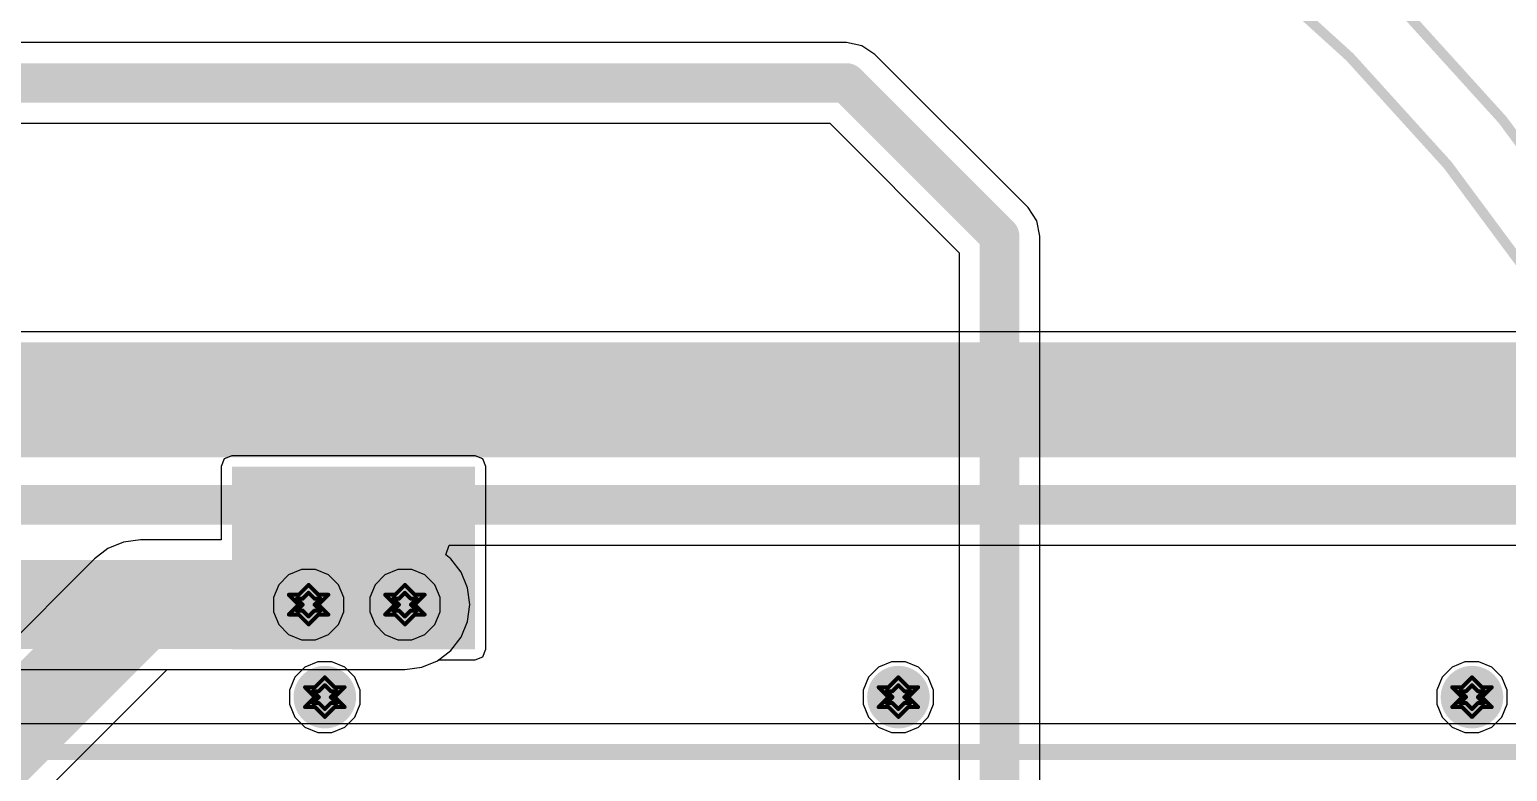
# Model space of a CAD drawing. Header units: inches. Extents: x -2.7 to 10.9, y -2.9 to 7.4.
# Drawn here: x 0.369 to 1.116, y 2.062 to 2.437 of the extents above; entities that cross this region are included whole.
import ezdxf

# ---------------------------------------------------------------- set-up
doc = ezdxf.new("R2010")
doc.units = ezdxf.units.IN
doc.header["$MEASUREMENT"] = 0
for name, color, linetype in [('Board Outline', 216, 'Continuous'), ('Bottom Layer', 5, 'Continuous'), ('Bottom Solder', 6, 'Continuous'), ('Drill Drawing', 1, 'Continuous'), ('Layer 2', 16, 'Continuous'), ('Layer 3', 76, 'Continuous'), ('Top Layer', 1, 'Continuous'), ('Top Overlay', 2, 'Continuous'), ('Top Solder', 216, 'Continuous'), ('Via Holes', 16, 'Continuous')]:
    doc.layers.add(name, color=color, linetype=linetype)

# ---------------------------------------------------------------- blocks, each defined once
blk = doc.blocks.new('EFM_620_31')
at = {"layer": 'Top Overlay'}
for points in [[(0.7874, 0, 0.005, 0.005, 1), (-0.7874, 0, 0.005, 0.005, 1)], [(0.75147, 0, 0.005, 0.005, 1), (-0.75147, 0, 0.005, 0.005, 1)]]:
    blk.add_lwpolyline(points, format="xyseb", close=True, dxfattribs=at)

msp = doc.modelspace()

# ---------------------------------------------------------------- hatches: boundary and pattern name
at = {"layer": 'Bottom Layer'}
msp.add_hatch(color=5, dxfattribs=at).paths.add_polyline_path([(-1.32218, 2.221), (1.599, 2.221), (1.599, 2.27907), (-1.32218, 2.27907)])
h = msp.add_hatch(color=5, dxfattribs=at)
edge = h.paths.add_edge_path()
edge.add_arc((0.5098, 2.1465), 0.01181, 0, 360)
h = msp.add_hatch(color=5, dxfattribs=at)
edge = h.paths.add_edge_path()
edge.add_arc((0.5585, 2.1465), 0.01181, 0, 360)
h = msp.add_hatch(color=5, dxfattribs=at)
edge = h.paths.add_edge_path()
edge.add_arc((0.518, 2.09974), 0.01181, 0, 360)
h = msp.add_hatch(color=5, dxfattribs=at)
edge = h.paths.add_edge_path()
edge.add_arc((0.808, 2.09974), 0.01181, 0, 360)
h = msp.add_hatch(color=5, dxfattribs=at)
edge = h.paths.add_edge_path()
edge.add_arc((1.098, 2.09974), 0.01181, 0, 360)
at = {"layer": 'Bottom Solder'}
h = msp.add_hatch(color=6, dxfattribs=at)
edge = h.paths.add_edge_path()
edge.add_arc((0.5098, 2.1465), 0.01581, 0, 360)
h = msp.add_hatch(color=6, dxfattribs=at)
edge = h.paths.add_edge_path()
edge.add_arc((0.5585, 2.1465), 0.01581, 0, 360)
h = msp.add_hatch(color=6, dxfattribs=at)
edge = h.paths.add_edge_path()
edge.add_arc((0.518, 2.09974), 0.01581, 0, 360)
h = msp.add_hatch(color=6, dxfattribs=at)
edge = h.paths.add_edge_path()
edge.add_arc((0.808, 2.09974), 0.01581, 0, 360)
h = msp.add_hatch(color=6, dxfattribs=at)
edge = h.paths.add_edge_path()
edge.add_arc((1.098, 2.09974), 0.01581, 0, 360)
at = {"layer": 'Layer 2'}
h = msp.add_hatch(color=16, dxfattribs=at)
edge = h.paths.add_edge_path()
edge.add_arc((0.5098, 2.1465), 0.01181, 0, 360)
h = msp.add_hatch(color=16, dxfattribs=at)
edge = h.paths.add_edge_path()
edge.add_arc((0.5585, 2.1465), 0.01181, 0, 360)
h = msp.add_hatch(color=16, dxfattribs=at)
edge = h.paths.add_edge_path()
edge.add_arc((0.518, 2.09974), 0.01181, 0, 360)
h = msp.add_hatch(color=16, dxfattribs=at)
edge = h.paths.add_edge_path()
edge.add_arc((0.808, 2.09974), 0.01181, 0, 360)
h = msp.add_hatch(color=16, dxfattribs=at)
edge = h.paths.add_edge_path()
edge.add_arc((1.098, 2.09974), 0.01181, 0, 360)
at = {"layer": 'Layer 3'}
h = msp.add_hatch(color=76, dxfattribs=at)
edge = h.paths.add_edge_path()
edge.add_arc((0.5098, 2.1465), 0.01181, 0, 360)
h = msp.add_hatch(color=76, dxfattribs=at)
edge = h.paths.add_edge_path()
edge.add_arc((0.5585, 2.1465), 0.01181, 0, 360)
h = msp.add_hatch(color=76, dxfattribs=at)
edge = h.paths.add_edge_path()
edge.add_arc((0.518, 2.09974), 0.01181, 0, 360)
h = msp.add_hatch(color=76, dxfattribs=at)
edge = h.paths.add_edge_path()
edge.add_arc((0.808, 2.09974), 0.01181, 0, 360)
h = msp.add_hatch(color=76, dxfattribs=at)
edge = h.paths.add_edge_path()
edge.add_arc((1.098, 2.09974), 0.01181, 0, 360)
at = {"layer": 'Top Layer'}
msp.add_hatch(color=1, dxfattribs=at).paths.add_polyline_path([(0.471, 2.12396), (0.594, 2.12396), (0.594, 2.21634), (0.471, 2.21634)])
h = msp.add_hatch(color=1, dxfattribs=at)
edge = h.paths.add_edge_path()
edge.add_arc((0.5098, 2.1465), 0.01181, 0, 360)
h = msp.add_hatch(color=1, dxfattribs=at)
edge = h.paths.add_edge_path()
edge.add_arc((0.5585, 2.1465), 0.01181, 0, 360)
h = msp.add_hatch(color=1, dxfattribs=at)
edge = h.paths.add_edge_path()
edge.add_arc((0.518, 2.09974), 0.01181, 0, 360)
h = msp.add_hatch(color=1, dxfattribs=at)
edge = h.paths.add_edge_path()
edge.add_arc((0.808, 2.09974), 0.01181, 0, 360)
h = msp.add_hatch(color=1, dxfattribs=at)
edge = h.paths.add_edge_path()
edge.add_arc((1.098, 2.09974), 0.01181, 0, 360)
at = {"layer": 'Top Solder'}
h = msp.add_hatch(color=216, dxfattribs=at)
edge = h.paths.add_edge_path()
edge.add_arc((0.5098, 2.1465), 0.01581, 0, 360)
h = msp.add_hatch(color=216, dxfattribs=at)
edge = h.paths.add_edge_path()
edge.add_arc((0.5585, 2.1465), 0.01581, 0, 360)
h = msp.add_hatch(color=216, dxfattribs=at)
edge = h.paths.add_edge_path()
edge.add_arc((0.518, 2.09974), 0.01581, 0, 360)
h = msp.add_hatch(color=216, dxfattribs=at)
edge = h.paths.add_edge_path()
edge.add_arc((0.808, 2.09974), 0.01581, 0, 360)
h = msp.add_hatch(color=216, dxfattribs=at)
edge = h.paths.add_edge_path()
edge.add_arc((1.098, 2.09974), 0.01581, 0, 360)
at = {"layer": 'Via Holes'}
h = msp.add_hatch(color=7, dxfattribs=at)
edge = h.paths.add_edge_path()
edge.add_arc((0.5098, 2.1465), 0.00591, 0, 360)
h = msp.add_hatch(color=7, dxfattribs=at)
edge = h.paths.add_edge_path()
edge.add_arc((0.5585, 2.1465), 0.00591, 0, 360)
h = msp.add_hatch(color=7, dxfattribs=at)
edge = h.paths.add_edge_path()
edge.add_arc((0.518, 2.09974), 0.00591, 0, 360)
h = msp.add_hatch(color=7, dxfattribs=at)
edge = h.paths.add_edge_path()
edge.add_arc((0.808, 2.09974), 0.00591, 0, 360)
h = msp.add_hatch(color=7, dxfattribs=at)
edge = h.paths.add_edge_path()
edge.add_arc((1.098, 2.09974), 0.00591, 0, 360)

# ---------------------------------------------------------------- linework, layer by layer
at = {"layer": 'Board Outline'}
msp.add_lwpolyline([(-2.49969, 1.37795, 0.005, 0.005, -0.740599), (2.8433, 0.25075, 0.005, 0.005, 0)], format="xyseb", dxfattribs=at)
at = {"layer": 'Bottom Layer'}
for p, q in [((1.599, 2.28448), (-1.32218, 2.28448)), ((0.57916, 2.17161), (0.58085, 2.17661)), ((0.58085, 2.17661), (1.64612, 2.17661)), ((0.58168, 2.16968), (0.57916, 2.17161)), ((0.58688, 2.16289), (0.58168, 2.16968)), ((0.59016, 2.15498), (0.58688, 2.16289)), ((0.59128, 2.1465), (0.59016, 2.15498)), ((0.59016, 2.13801), (0.59128, 2.1465)), ((0.58688, 2.13011), (0.59016, 2.13801)), ((0.58168, 2.12332), (0.58688, 2.13011)), ((0.57489, 2.11811), (0.58168, 2.12332)), ((0.5585, 2.11372), (0.56698, 2.11483)), ((0.56698, 2.11483), (0.57489, 2.11811)), ((-1.01067, 2.11372), (0.5585, 2.11372)), ((1.451, 2.08627), (-0.96568, 2.08627))]:
    msp.add_line(p, q, dxfattribs=at)
for points in [[(-1.25745, 2.197, 0.02, 0.02, 0), (1.64612, 2.197, 0.02, 0.02, 0)], [(-1.02425, 2.1465, 0.045, 0.045, 0), (0.5098, 2.1465, 0.045, 0.045, 0)], [(0.5098, 2.1465, 0.045, 0.045, 0), (0.5585, 2.1465, 0.045, 0.045, 0)], [(-0.96568, 2.072, 0.008, 0.008, 0), (1.451, 2.072, 0.008, 0.008, 0)]]:
    msp.add_lwpolyline(points, format="xyseb", dxfattribs=at)
for points in [[(0.49856, 2.1465, 0.0225, 0.0225, 1), (0.52106, 2.1465, 0.0225, 0.0225, 1)], [(0.49856, 2.1465, 0.0225, 0.0225, 1), (0.52106, 2.1465, 0.0225, 0.0225, 1)], [(0.54725, 2.1465, 0.0225, 0.0225, 1), (0.56975, 2.1465, 0.0225, 0.0225, 1)]]:
    msp.add_lwpolyline(points, format="xyseb", close=True, dxfattribs=at)
at = {"layer": 'Drill Drawing'}
for points in [[(0.4998, 2.1515, 0.002, 0.002, 0), (0.5048, 2.1465, 0.002, 0.002, 0)], [(0.4998, 2.1515, 0.002, 0.002, 0), (0.5048, 2.1515, 0.002, 0.002, 0)], [(0.5048, 2.1515, 0.002, 0.002, 0), (0.5098, 2.1565, 0.002, 0.002, 0)], [(0.5068, 2.1495, 0.002, 0.002, 0), (0.5098, 2.1525, 0.002, 0.002, 0)], [(0.5098, 2.1565, 0.002, 0.002, 0), (0.5148, 2.1515, 0.002, 0.002, 0)], [(0.5098, 2.1525, 0.002, 0.002, 0), (0.5128, 2.1495, 0.002, 0.002, 0)], [(0.5148, 2.1515, 0.002, 0.002, 0), (0.5198, 2.1515, 0.002, 0.002, 0)], [(0.5148, 2.1465, 0.002, 0.002, 0), (0.5198, 2.1515, 0.002, 0.002, 0)], [(0.5485, 2.1515, 0.002, 0.002, 0), (0.5535, 2.1465, 0.002, 0.002, 0)], [(0.5485, 2.1515, 0.002, 0.002, 0), (0.5535, 2.1515, 0.002, 0.002, 0)], [(0.5535, 2.1515, 0.002, 0.002, 0), (0.5585, 2.1565, 0.002, 0.002, 0)], [(0.5555, 2.1495, 0.002, 0.002, 0), (0.5585, 2.1525, 0.002, 0.002, 0)], [(0.5585, 2.1565, 0.002, 0.002, 0), (0.5635, 2.1515, 0.002, 0.002, 0)], [(0.5585, 2.1525, 0.002, 0.002, 0), (0.5615, 2.1495, 0.002, 0.002, 0)], [(0.5635, 2.1515, 0.002, 0.002, 0), (0.5685, 2.1515, 0.002, 0.002, 0)], [(0.5635, 2.1465, 0.002, 0.002, 0), (0.5685, 2.1515, 0.002, 0.002, 0)], [(0.4998, 2.1415, 0.002, 0.002, 0), (0.5048, 2.1465, 0.002, 0.002, 0)], [(0.5038, 2.1495, 0.002, 0.002, 0), (0.5068, 2.1465, 0.002, 0.002, 0)], [(0.5038, 2.1495, 0.002, 0.002, 0), (0.5068, 2.1495, 0.002, 0.002, 0)], [(0.5038, 2.1435, 0.002, 0.002, 0), (0.5068, 2.1465, 0.002, 0.002, 0)], [(0.5038, 2.1435, 0.002, 0.002, 0), (0.5068, 2.1435, 0.002, 0.002, 0)], [(0.5068, 2.1435, 0.002, 0.002, 0), (0.5098, 2.1405, 0.002, 0.002, 0)], [(0.5098, 2.1405, 0.002, 0.002, 0), (0.5128, 2.1435, 0.002, 0.002, 0)], [(0.5128, 2.1495, 0.002, 0.002, 0), (0.5158, 2.1495, 0.002, 0.002, 0)], [(0.5128, 2.1465, 0.002, 0.002, 0), (0.5158, 2.1495, 0.002, 0.002, 0)], [(0.5128, 2.1465, 0.002, 0.002, 0), (0.5158, 2.1435, 0.002, 0.002, 0)], [(0.5128, 2.1435, 0.002, 0.002, 0), (0.5158, 2.1435, 0.002, 0.002, 0)], [(0.5148, 2.1465, 0.002, 0.002, 0), (0.5198, 2.1415, 0.002, 0.002, 0)], [(0.5485, 2.1415, 0.002, 0.002, 0), (0.5535, 2.1465, 0.002, 0.002, 0)], [(0.5525, 2.1495, 0.002, 0.002, 0), (0.5555, 2.1465, 0.002, 0.002, 0)], [(0.5525, 2.1495, 0.002, 0.002, 0), (0.5555, 2.1495, 0.002, 0.002, 0)], [(0.5525, 2.1435, 0.002, 0.002, 0), (0.5555, 2.1465, 0.002, 0.002, 0)], [(0.5525, 2.1435, 0.002, 0.002, 0), (0.5555, 2.1435, 0.002, 0.002, 0)], [(0.5555, 2.1435, 0.002, 0.002, 0), (0.5585, 2.1405, 0.002, 0.002, 0)], [(0.5585, 2.1405, 0.002, 0.002, 0), (0.5615, 2.1435, 0.002, 0.002, 0)], [(0.5615, 2.1495, 0.002, 0.002, 0), (0.5645, 2.1495, 0.002, 0.002, 0)], [(0.5615, 2.1465, 0.002, 0.002, 0), (0.5645, 2.1495, 0.002, 0.002, 0)], [(0.5615, 2.1465, 0.002, 0.002, 0), (0.5645, 2.1435, 0.002, 0.002, 0)], [(0.5615, 2.1435, 0.002, 0.002, 0), (0.5645, 2.1435, 0.002, 0.002, 0)], [(0.5635, 2.1465, 0.002, 0.002, 0), (0.5685, 2.1415, 0.002, 0.002, 0)], [(0.4998, 2.1415, 0.002, 0.002, 0), (0.5048, 2.1415, 0.002, 0.002, 0)], [(0.5048, 2.1415, 0.002, 0.002, 0), (0.5098, 2.1365, 0.002, 0.002, 0)], [(0.5098, 2.1365, 0.002, 0.002, 0), (0.5148, 2.1415, 0.002, 0.002, 0)], [(0.5148, 2.1415, 0.002, 0.002, 0), (0.5198, 2.1415, 0.002, 0.002, 0)], [(0.5485, 2.1415, 0.002, 0.002, 0), (0.5535, 2.1415, 0.002, 0.002, 0)], [(0.5535, 2.1415, 0.002, 0.002, 0), (0.5585, 2.1365, 0.002, 0.002, 0)], [(0.5585, 2.1365, 0.002, 0.002, 0), (0.5635, 2.1415, 0.002, 0.002, 0)], [(0.5635, 2.1415, 0.002, 0.002, 0), (0.5685, 2.1415, 0.002, 0.002, 0)], [(0.513, 2.10474, 0.002, 0.002, 0), (0.518, 2.10974, 0.002, 0.002, 0)], [(0.518, 2.10974, 0.002, 0.002, 0), (0.523, 2.10474, 0.002, 0.002, 0)], [(0.803, 2.10474, 0.002, 0.002, 0), (0.808, 2.10974, 0.002, 0.002, 0)], [(0.808, 2.10974, 0.002, 0.002, 0), (0.813, 2.10474, 0.002, 0.002, 0)], [(1.093, 2.10474, 0.002, 0.002, 0), (1.098, 2.10974, 0.002, 0.002, 0)], [(1.098, 2.10974, 0.002, 0.002, 0), (1.103, 2.10474, 0.002, 0.002, 0)], [(0.508, 2.10474, 0.002, 0.002, 0), (0.513, 2.09974, 0.002, 0.002, 0)], [(0.508, 2.10474, 0.002, 0.002, 0), (0.513, 2.10474, 0.002, 0.002, 0)], [(0.508, 2.09474, 0.002, 0.002, 0), (0.513, 2.09974, 0.002, 0.002, 0)], [(0.512, 2.10274, 0.002, 0.002, 0), (0.515, 2.09974, 0.002, 0.002, 0)], [(0.512, 2.10274, 0.002, 0.002, 0), (0.515, 2.10274, 0.002, 0.002, 0)], [(0.512, 2.09674, 0.002, 0.002, 0), (0.515, 2.09974, 0.002, 0.002, 0)], [(0.515, 2.10274, 0.002, 0.002, 0), (0.518, 2.10574, 0.002, 0.002, 0)], [(0.518, 2.10574, 0.002, 0.002, 0), (0.521, 2.10274, 0.002, 0.002, 0)], [(0.521, 2.10274, 0.002, 0.002, 0), (0.524, 2.10274, 0.002, 0.002, 0)], [(0.521, 2.09974, 0.002, 0.002, 0), (0.524, 2.10274, 0.002, 0.002, 0)], [(0.521, 2.09974, 0.002, 0.002, 0), (0.524, 2.09674, 0.002, 0.002, 0)], [(0.523, 2.10474, 0.002, 0.002, 0), (0.528, 2.10474, 0.002, 0.002, 0)], [(0.523, 2.09974, 0.002, 0.002, 0), (0.528, 2.10474, 0.002, 0.002, 0)], [(0.523, 2.09974, 0.002, 0.002, 0), (0.528, 2.09474, 0.002, 0.002, 0)], [(0.798, 2.10474, 0.002, 0.002, 0), (0.803, 2.09974, 0.002, 0.002, 0)], [(0.798, 2.10474, 0.002, 0.002, 0), (0.803, 2.10474, 0.002, 0.002, 0)], [(0.798, 2.09474, 0.002, 0.002, 0), (0.803, 2.09974, 0.002, 0.002, 0)], [(0.802, 2.10274, 0.002, 0.002, 0), (0.805, 2.09974, 0.002, 0.002, 0)], [(0.802, 2.10274, 0.002, 0.002, 0), (0.805, 2.10274, 0.002, 0.002, 0)], [(0.802, 2.09674, 0.002, 0.002, 0), (0.805, 2.09974, 0.002, 0.002, 0)], [(0.805, 2.10274, 0.002, 0.002, 0), (0.808, 2.10574, 0.002, 0.002, 0)], [(0.808, 2.10574, 0.002, 0.002, 0), (0.811, 2.10274, 0.002, 0.002, 0)], [(0.811, 2.10274, 0.002, 0.002, 0), (0.814, 2.10274, 0.002, 0.002, 0)], [(0.811, 2.09974, 0.002, 0.002, 0), (0.814, 2.10274, 0.002, 0.002, 0)], [(0.811, 2.09974, 0.002, 0.002, 0), (0.814, 2.09674, 0.002, 0.002, 0)], [(0.813, 2.10474, 0.002, 0.002, 0), (0.818, 2.10474, 0.002, 0.002, 0)], [(0.813, 2.09974, 0.002, 0.002, 0), (0.818, 2.10474, 0.002, 0.002, 0)], [(0.813, 2.09974, 0.002, 0.002, 0), (0.818, 2.09474, 0.002, 0.002, 0)], [(1.088, 2.10474, 0.002, 0.002, 0), (1.093, 2.09974, 0.002, 0.002, 0)], [(1.088, 2.10474, 0.002, 0.002, 0), (1.093, 2.10474, 0.002, 0.002, 0)], [(1.088, 2.09474, 0.002, 0.002, 0), (1.093, 2.09974, 0.002, 0.002, 0)], [(1.092, 2.10274, 0.002, 0.002, 0), (1.095, 2.09974, 0.002, 0.002, 0)], [(1.092, 2.10274, 0.002, 0.002, 0), (1.095, 2.10274, 0.002, 0.002, 0)], [(1.092, 2.09674, 0.002, 0.002, 0), (1.095, 2.09974, 0.002, 0.002, 0)], [(1.095, 2.10274, 0.002, 0.002, 0), (1.098, 2.10574, 0.002, 0.002, 0)], [(1.098, 2.10574, 0.002, 0.002, 0), (1.101, 2.10274, 0.002, 0.002, 0)], [(1.101, 2.10274, 0.002, 0.002, 0), (1.104, 2.10274, 0.002, 0.002, 0)], [(1.101, 2.09974, 0.002, 0.002, 0), (1.104, 2.10274, 0.002, 0.002, 0)], [(1.101, 2.09974, 0.002, 0.002, 0), (1.104, 2.09674, 0.002, 0.002, 0)], [(1.103, 2.10474, 0.002, 0.002, 0), (1.108, 2.10474, 0.002, 0.002, 0)], [(1.103, 2.09974, 0.002, 0.002, 0), (1.108, 2.10474, 0.002, 0.002, 0)], [(1.103, 2.09974, 0.002, 0.002, 0), (1.108, 2.09474, 0.002, 0.002, 0)], [(0.508, 2.09474, 0.002, 0.002, 0), (0.513, 2.09474, 0.002, 0.002, 0)], [(0.512, 2.09674, 0.002, 0.002, 0), (0.515, 2.09674, 0.002, 0.002, 0)], [(0.513, 2.09474, 0.002, 0.002, 0), (0.518, 2.08974, 0.002, 0.002, 0)], [(0.515, 2.09674, 0.002, 0.002, 0), (0.518, 2.09374, 0.002, 0.002, 0)], [(0.518, 2.09374, 0.002, 0.002, 0), (0.521, 2.09674, 0.002, 0.002, 0)], [(0.518, 2.08974, 0.002, 0.002, 0), (0.523, 2.09474, 0.002, 0.002, 0)], [(0.521, 2.09674, 0.002, 0.002, 0), (0.524, 2.09674, 0.002, 0.002, 0)], [(0.523, 2.09474, 0.002, 0.002, 0), (0.528, 2.09474, 0.002, 0.002, 0)], [(0.798, 2.09474, 0.002, 0.002, 0), (0.803, 2.09474, 0.002, 0.002, 0)], [(0.802, 2.09674, 0.002, 0.002, 0), (0.805, 2.09674, 0.002, 0.002, 0)], [(0.803, 2.09474, 0.002, 0.002, 0), (0.808, 2.08974, 0.002, 0.002, 0)], [(0.805, 2.09674, 0.002, 0.002, 0), (0.808, 2.09374, 0.002, 0.002, 0)], [(0.808, 2.09374, 0.002, 0.002, 0), (0.811, 2.09674, 0.002, 0.002, 0)], [(0.808, 2.08974, 0.002, 0.002, 0), (0.813, 2.09474, 0.002, 0.002, 0)], [(0.811, 2.09674, 0.002, 0.002, 0), (0.814, 2.09674, 0.002, 0.002, 0)], [(0.813, 2.09474, 0.002, 0.002, 0), (0.818, 2.09474, 0.002, 0.002, 0)], [(1.088, 2.09474, 0.002, 0.002, 0), (1.093, 2.09474, 0.002, 0.002, 0)], [(1.092, 2.09674, 0.002, 0.002, 0), (1.095, 2.09674, 0.002, 0.002, 0)], [(1.093, 2.09474, 0.002, 0.002, 0), (1.098, 2.08974, 0.002, 0.002, 0)], [(1.095, 2.09674, 0.002, 0.002, 0), (1.098, 2.09374, 0.002, 0.002, 0)], [(1.098, 2.09374, 0.002, 0.002, 0), (1.101, 2.09674, 0.002, 0.002, 0)], [(1.098, 2.08974, 0.002, 0.002, 0), (1.103, 2.09474, 0.002, 0.002, 0)], [(1.101, 2.09674, 0.002, 0.002, 0), (1.104, 2.09674, 0.002, 0.002, 0)], [(1.103, 2.09474, 0.002, 0.002, 0), (1.108, 2.09474, 0.002, 0.002, 0)]]:
    msp.add_lwpolyline(points, format="xyseb", dxfattribs=at)
for points in [[(0.4993, 2.1515, 0.001, 0.001, 1), (0.5003, 2.1515, 0.001, 0.001, 1)], [(0.4993, 2.1515, 0.001, 0.001, 1), (0.5003, 2.1515, 0.001, 0.001, 1)], [(0.50431, 2.1515, 0.001, 0.001, 1), (0.50531, 2.1515, 0.001, 0.001, 1)], [(0.50431, 2.1515, 0.001, 0.001, 1), (0.50531, 2.1515, 0.001, 0.001, 1)], [(0.50931, 2.1565, 0.001, 0.001, 1), (0.51031, 2.1565, 0.001, 0.001, 1)], [(0.50931, 2.1565, 0.001, 0.001, 1), (0.51031, 2.1565, 0.001, 0.001, 1)], [(0.50931, 2.1525, 0.001, 0.001, 1), (0.51031, 2.1525, 0.001, 0.001, 1)], [(0.50931, 2.1525, 0.001, 0.001, 1), (0.51031, 2.1525, 0.001, 0.001, 1)], [(0.51431, 2.1515, 0.001, 0.001, 1), (0.51531, 2.1515, 0.001, 0.001, 1)], [(0.51431, 2.1515, 0.001, 0.001, 1), (0.51531, 2.1515, 0.001, 0.001, 1)], [(0.51931, 2.1515, 0.001, 0.001, 1), (0.52031, 2.1515, 0.001, 0.001, 1)], [(0.51931, 2.1515, 0.001, 0.001, 1), (0.52031, 2.1515, 0.001, 0.001, 1)], [(0.548, 2.1515, 0.001, 0.001, 1), (0.549, 2.1515, 0.001, 0.001, 1)], [(0.548, 2.1515, 0.001, 0.001, 1), (0.549, 2.1515, 0.001, 0.001, 1)], [(0.553, 2.1515, 0.001, 0.001, 1), (0.554, 2.1515, 0.001, 0.001, 1)], [(0.553, 2.1515, 0.001, 0.001, 1), (0.554, 2.1515, 0.001, 0.001, 1)], [(0.558, 2.1565, 0.001, 0.001, 1), (0.559, 2.1565, 0.001, 0.001, 1)], [(0.558, 2.1565, 0.001, 0.001, 1), (0.559, 2.1565, 0.001, 0.001, 1)], [(0.558, 2.1525, 0.001, 0.001, 1), (0.559, 2.1525, 0.001, 0.001, 1)], [(0.558, 2.1525, 0.001, 0.001, 1), (0.559, 2.1525, 0.001, 0.001, 1)], [(0.563, 2.1515, 0.001, 0.001, 1), (0.564, 2.1515, 0.001, 0.001, 1)], [(0.563, 2.1515, 0.001, 0.001, 1), (0.564, 2.1515, 0.001, 0.001, 1)], [(0.568, 2.1515, 0.001, 0.001, 1), (0.569, 2.1515, 0.001, 0.001, 1)], [(0.568, 2.1515, 0.001, 0.001, 1), (0.569, 2.1515, 0.001, 0.001, 1)], [(0.50331, 2.1495, 0.001, 0.001, 1), (0.50431, 2.1495, 0.001, 0.001, 1)], [(0.50331, 2.1495, 0.001, 0.001, 1), (0.50431, 2.1495, 0.001, 0.001, 1)], [(0.50331, 2.1435, 0.001, 0.001, 1), (0.50431, 2.1435, 0.001, 0.001, 1)], [(0.50331, 2.1435, 0.001, 0.001, 1), (0.50431, 2.1435, 0.001, 0.001, 1)], [(0.50431, 2.1465, 0.001, 0.001, 1), (0.50531, 2.1465, 0.001, 0.001, 1)], [(0.50431, 2.1465, 0.001, 0.001, 1), (0.50531, 2.1465, 0.001, 0.001, 1)], [(0.50631, 2.1495, 0.001, 0.001, 1), (0.50731, 2.1495, 0.001, 0.001, 1)], [(0.50631, 2.1495, 0.001, 0.001, 1), (0.50731, 2.1495, 0.001, 0.001, 1)], [(0.50631, 2.1465, 0.001, 0.001, 1), (0.50731, 2.1465, 0.001, 0.001, 1)], [(0.50631, 2.1465, 0.001, 0.001, 1), (0.50731, 2.1465, 0.001, 0.001, 1)], [(0.50631, 2.1435, 0.001, 0.001, 1), (0.50731, 2.1435, 0.001, 0.001, 1)], [(0.50631, 2.1435, 0.001, 0.001, 1), (0.50731, 2.1435, 0.001, 0.001, 1)], [(0.51231, 2.1495, 0.001, 0.001, 1), (0.51331, 2.1495, 0.001, 0.001, 1)], [(0.51231, 2.1495, 0.001, 0.001, 1), (0.51331, 2.1495, 0.001, 0.001, 1)], [(0.51231, 2.1465, 0.001, 0.001, 1), (0.51331, 2.1465, 0.001, 0.001, 1)], [(0.51231, 2.1465, 0.001, 0.001, 1), (0.51331, 2.1465, 0.001, 0.001, 1)], [(0.51231, 2.1435, 0.001, 0.001, 1), (0.51331, 2.1435, 0.001, 0.001, 1)], [(0.51231, 2.1435, 0.001, 0.001, 1), (0.51331, 2.1435, 0.001, 0.001, 1)], [(0.51431, 2.1465, 0.001, 0.001, 1), (0.51531, 2.1465, 0.001, 0.001, 1)], [(0.51431, 2.1465, 0.001, 0.001, 1), (0.51531, 2.1465, 0.001, 0.001, 1)], [(0.51531, 2.1495, 0.001, 0.001, 1), (0.51631, 2.1495, 0.001, 0.001, 1)], [(0.51531, 2.1495, 0.001, 0.001, 1), (0.51631, 2.1495, 0.001, 0.001, 1)], [(0.51531, 2.1435, 0.001, 0.001, 1), (0.51631, 2.1435, 0.001, 0.001, 1)], [(0.51531, 2.1435, 0.001, 0.001, 1), (0.51631, 2.1435, 0.001, 0.001, 1)], [(0.552, 2.1495, 0.001, 0.001, 1), (0.553, 2.1495, 0.001, 0.001, 1)], [(0.552, 2.1495, 0.001, 0.001, 1), (0.553, 2.1495, 0.001, 0.001, 1)], [(0.552, 2.1435, 0.001, 0.001, 1), (0.553, 2.1435, 0.001, 0.001, 1)], [(0.552, 2.1435, 0.001, 0.001, 1), (0.553, 2.1435, 0.001, 0.001, 1)], [(0.553, 2.1465, 0.001, 0.001, 1), (0.554, 2.1465, 0.001, 0.001, 1)], [(0.553, 2.1465, 0.001, 0.001, 1), (0.554, 2.1465, 0.001, 0.001, 1)], [(0.555, 2.1495, 0.001, 0.001, 1), (0.556, 2.1495, 0.001, 0.001, 1)], [(0.555, 2.1495, 0.001, 0.001, 1), (0.556, 2.1495, 0.001, 0.001, 1)], [(0.555, 2.1465, 0.001, 0.001, 1), (0.556, 2.1465, 0.001, 0.001, 1)], [(0.555, 2.1465, 0.001, 0.001, 1), (0.556, 2.1465, 0.001, 0.001, 1)], [(0.555, 2.1435, 0.001, 0.001, 1), (0.556, 2.1435, 0.001, 0.001, 1)], [(0.555, 2.1435, 0.001, 0.001, 1), (0.556, 2.1435, 0.001, 0.001, 1)], [(0.561, 2.1495, 0.001, 0.001, 1), (0.562, 2.1495, 0.001, 0.001, 1)], [(0.561, 2.1495, 0.001, 0.001, 1), (0.562, 2.1495, 0.001, 0.001, 1)], [(0.561, 2.1465, 0.001, 0.001, 1), (0.562, 2.1465, 0.001, 0.001, 1)], [(0.561, 2.1465, 0.001, 0.001, 1), (0.562, 2.1465, 0.001, 0.001, 1)], [(0.561, 2.1435, 0.001, 0.001, 1), (0.562, 2.1435, 0.001, 0.001, 1)], [(0.561, 2.1435, 0.001, 0.001, 1), (0.562, 2.1435, 0.001, 0.001, 1)], [(0.563, 2.1465, 0.001, 0.001, 1), (0.564, 2.1465, 0.001, 0.001, 1)], [(0.563, 2.1465, 0.001, 0.001, 1), (0.564, 2.1465, 0.001, 0.001, 1)], [(0.564, 2.1495, 0.001, 0.001, 1), (0.565, 2.1495, 0.001, 0.001, 1)], [(0.564, 2.1495, 0.001, 0.001, 1), (0.565, 2.1495, 0.001, 0.001, 1)], [(0.564, 2.1435, 0.001, 0.001, 1), (0.565, 2.1435, 0.001, 0.001, 1)], [(0.564, 2.1435, 0.001, 0.001, 1), (0.565, 2.1435, 0.001, 0.001, 1)], [(0.4993, 2.1415, 0.001, 0.001, 1), (0.5003, 2.1415, 0.001, 0.001, 1)], [(0.4993, 2.1415, 0.001, 0.001, 1), (0.5003, 2.1415, 0.001, 0.001, 1)], [(0.50431, 2.1415, 0.001, 0.001, 1), (0.50531, 2.1415, 0.001, 0.001, 1)], [(0.50431, 2.1415, 0.001, 0.001, 1), (0.50531, 2.1415, 0.001, 0.001, 1)], [(0.50931, 2.1405, 0.001, 0.001, 1), (0.51031, 2.1405, 0.001, 0.001, 1)], [(0.50931, 2.1405, 0.001, 0.001, 1), (0.51031, 2.1405, 0.001, 0.001, 1)], [(0.50931, 2.1365, 0.001, 0.001, 1), (0.51031, 2.1365, 0.001, 0.001, 1)], [(0.50931, 2.1365, 0.001, 0.001, 1), (0.51031, 2.1365, 0.001, 0.001, 1)], [(0.51431, 2.1415, 0.001, 0.001, 1), (0.51531, 2.1415, 0.001, 0.001, 1)], [(0.51431, 2.1415, 0.001, 0.001, 1), (0.51531, 2.1415, 0.001, 0.001, 1)], [(0.51931, 2.1415, 0.001, 0.001, 1), (0.52031, 2.1415, 0.001, 0.001, 1)], [(0.51931, 2.1415, 0.001, 0.001, 1), (0.52031, 2.1415, 0.001, 0.001, 1)], [(0.548, 2.1415, 0.001, 0.001, 1), (0.549, 2.1415, 0.001, 0.001, 1)], [(0.548, 2.1415, 0.001, 0.001, 1), (0.549, 2.1415, 0.001, 0.001, 1)], [(0.553, 2.1415, 0.001, 0.001, 1), (0.554, 2.1415, 0.001, 0.001, 1)], [(0.553, 2.1415, 0.001, 0.001, 1), (0.554, 2.1415, 0.001, 0.001, 1)], [(0.558, 2.1405, 0.001, 0.001, 1), (0.559, 2.1405, 0.001, 0.001, 1)], [(0.558, 2.1405, 0.001, 0.001, 1), (0.559, 2.1405, 0.001, 0.001, 1)], [(0.558, 2.1365, 0.001, 0.001, 1), (0.559, 2.1365, 0.001, 0.001, 1)], [(0.558, 2.1365, 0.001, 0.001, 1), (0.559, 2.1365, 0.001, 0.001, 1)], [(0.563, 2.1415, 0.001, 0.001, 1), (0.564, 2.1415, 0.001, 0.001, 1)], [(0.563, 2.1415, 0.001, 0.001, 1), (0.564, 2.1415, 0.001, 0.001, 1)], [(0.568, 2.1415, 0.001, 0.001, 1), (0.569, 2.1415, 0.001, 0.001, 1)], [(0.568, 2.1415, 0.001, 0.001, 1), (0.569, 2.1415, 0.001, 0.001, 1)], [(0.5175, 2.10974, 0.001, 0.001, 1), (0.5185, 2.10974, 0.001, 0.001, 1)], [(0.5175, 2.10974, 0.001, 0.001, 1), (0.5185, 2.10974, 0.001, 0.001, 1)], [(0.8075, 2.10974, 0.001, 0.001, 1), (0.8085, 2.10974, 0.001, 0.001, 1)], [(0.8075, 2.10974, 0.001, 0.001, 1), (0.8085, 2.10974, 0.001, 0.001, 1)], [(1.0975, 2.10974, 0.001, 0.001, 1), (1.0985, 2.10974, 0.001, 0.001, 1)], [(1.0975, 2.10974, 0.001, 0.001, 1), (1.0985, 2.10974, 0.001, 0.001, 1)], [(0.5075, 2.10474, 0.001, 0.001, 1), (0.5085, 2.10474, 0.001, 0.001, 1)], [(0.5075, 2.10474, 0.001, 0.001, 1), (0.5085, 2.10474, 0.001, 0.001, 1)], [(0.5115, 2.10274, 0.001, 0.001, 1), (0.5125, 2.10274, 0.001, 0.001, 1)], [(0.5115, 2.10274, 0.001, 0.001, 1), (0.5125, 2.10274, 0.001, 0.001, 1)], [(0.5125, 2.10474, 0.001, 0.001, 1), (0.5135, 2.10474, 0.001, 0.001, 1)], [(0.5125, 2.10474, 0.001, 0.001, 1), (0.5135, 2.10474, 0.001, 0.001, 1)], [(0.5125, 2.09974, 0.001, 0.001, 1), (0.5135, 2.09974, 0.001, 0.001, 1)], [(0.5125, 2.09974, 0.001, 0.001, 1), (0.5135, 2.09974, 0.001, 0.001, 1)], [(0.5145, 2.10274, 0.001, 0.001, 1), (0.5155, 2.10274, 0.001, 0.001, 1)], [(0.5145, 2.10274, 0.001, 0.001, 1), (0.5155, 2.10274, 0.001, 0.001, 1)], [(0.5145, 2.09974, 0.001, 0.001, 1), (0.5155, 2.09974, 0.001, 0.001, 1)], [(0.5145, 2.09974, 0.001, 0.001, 1), (0.5155, 2.09974, 0.001, 0.001, 1)], [(0.5175, 2.10574, 0.001, 0.001, 1), (0.5185, 2.10574, 0.001, 0.001, 1)], [(0.5175, 2.10574, 0.001, 0.001, 1), (0.5185, 2.10574, 0.001, 0.001, 1)], [(0.5205, 2.10274, 0.001, 0.001, 1), (0.5215, 2.10274, 0.001, 0.001, 1)], [(0.5205, 2.10274, 0.001, 0.001, 1), (0.5215, 2.10274, 0.001, 0.001, 1)], [(0.5205, 2.09974, 0.001, 0.001, 1), (0.5215, 2.09974, 0.001, 0.001, 1)], [(0.5205, 2.09974, 0.001, 0.001, 1), (0.5215, 2.09974, 0.001, 0.001, 1)], [(0.5225, 2.10474, 0.001, 0.001, 1), (0.5235, 2.10474, 0.001, 0.001, 1)], [(0.5225, 2.10474, 0.001, 0.001, 1), (0.5235, 2.10474, 0.001, 0.001, 1)], [(0.5225, 2.09974, 0.001, 0.001, 1), (0.5235, 2.09974, 0.001, 0.001, 1)], [(0.5225, 2.09974, 0.001, 0.001, 1), (0.5235, 2.09974, 0.001, 0.001, 1)], [(0.5235, 2.10274, 0.001, 0.001, 1), (0.5245, 2.10274, 0.001, 0.001, 1)], [(0.5235, 2.10274, 0.001, 0.001, 1), (0.5245, 2.10274, 0.001, 0.001, 1)], [(0.5275, 2.10474, 0.001, 0.001, 1), (0.5285, 2.10474, 0.001, 0.001, 1)], [(0.5275, 2.10474, 0.001, 0.001, 1), (0.5285, 2.10474, 0.001, 0.001, 1)], [(0.7975, 2.10474, 0.001, 0.001, 1), (0.7985, 2.10474, 0.001, 0.001, 1)], [(0.7975, 2.10474, 0.001, 0.001, 1), (0.7985, 2.10474, 0.001, 0.001, 1)], [(0.8015, 2.10274, 0.001, 0.001, 1), (0.8025, 2.10274, 0.001, 0.001, 1)], [(0.8015, 2.10274, 0.001, 0.001, 1), (0.8025, 2.10274, 0.001, 0.001, 1)], [(0.8025, 2.10474, 0.001, 0.001, 1), (0.8035, 2.10474, 0.001, 0.001, 1)], [(0.8025, 2.10474, 0.001, 0.001, 1), (0.8035, 2.10474, 0.001, 0.001, 1)], [(0.8025, 2.09974, 0.001, 0.001, 1), (0.8035, 2.09974, 0.001, 0.001, 1)], [(0.8025, 2.09974, 0.001, 0.001, 1), (0.8035, 2.09974, 0.001, 0.001, 1)], [(0.8045, 2.10274, 0.001, 0.001, 1), (0.8055, 2.10274, 0.001, 0.001, 1)], [(0.8045, 2.10274, 0.001, 0.001, 1), (0.8055, 2.10274, 0.001, 0.001, 1)], [(0.8045, 2.09974, 0.001, 0.001, 1), (0.8055, 2.09974, 0.001, 0.001, 1)], [(0.8045, 2.09974, 0.001, 0.001, 1), (0.8055, 2.09974, 0.001, 0.001, 1)], [(0.8075, 2.10574, 0.001, 0.001, 1), (0.8085, 2.10574, 0.001, 0.001, 1)], [(0.8075, 2.10574, 0.001, 0.001, 1), (0.8085, 2.10574, 0.001, 0.001, 1)], [(0.8105, 2.10274, 0.001, 0.001, 1), (0.8115, 2.10274, 0.001, 0.001, 1)], [(0.8105, 2.10274, 0.001, 0.001, 1), (0.8115, 2.10274, 0.001, 0.001, 1)], [(0.8105, 2.09974, 0.001, 0.001, 1), (0.8115, 2.09974, 0.001, 0.001, 1)], [(0.8105, 2.09974, 0.001, 0.001, 1), (0.8115, 2.09974, 0.001, 0.001, 1)], [(0.8125, 2.10474, 0.001, 0.001, 1), (0.8135, 2.10474, 0.001, 0.001, 1)], [(0.8125, 2.10474, 0.001, 0.001, 1), (0.8135, 2.10474, 0.001, 0.001, 1)], [(0.8125, 2.09974, 0.001, 0.001, 1), (0.8135, 2.09974, 0.001, 0.001, 1)], [(0.8125, 2.09974, 0.001, 0.001, 1), (0.8135, 2.09974, 0.001, 0.001, 1)], [(0.8135, 2.10274, 0.001, 0.001, 1), (0.8145, 2.10274, 0.001, 0.001, 1)], [(0.8135, 2.10274, 0.001, 0.001, 1), (0.8145, 2.10274, 0.001, 0.001, 1)], [(0.8175, 2.10474, 0.001, 0.001, 1), (0.8185, 2.10474, 0.001, 0.001, 1)], [(0.8175, 2.10474, 0.001, 0.001, 1), (0.8185, 2.10474, 0.001, 0.001, 1)], [(1.0875, 2.10474, 0.001, 0.001, 1), (1.0885, 2.10474, 0.001, 0.001, 1)], [(1.0875, 2.10474, 0.001, 0.001, 1), (1.0885, 2.10474, 0.001, 0.001, 1)], [(1.0915, 2.10274, 0.001, 0.001, 1), (1.0925, 2.10274, 0.001, 0.001, 1)], [(1.0915, 2.10274, 0.001, 0.001, 1), (1.0925, 2.10274, 0.001, 0.001, 1)], [(1.0925, 2.10474, 0.001, 0.001, 1), (1.0935, 2.10474, 0.001, 0.001, 1)], [(1.0925, 2.10474, 0.001, 0.001, 1), (1.0935, 2.10474, 0.001, 0.001, 1)], [(1.0925, 2.09974, 0.001, 0.001, 1), (1.0935, 2.09974, 0.001, 0.001, 1)], [(1.0925, 2.09974, 0.001, 0.001, 1), (1.0935, 2.09974, 0.001, 0.001, 1)], [(1.0945, 2.10274, 0.001, 0.001, 1), (1.0955, 2.10274, 0.001, 0.001, 1)], [(1.0945, 2.10274, 0.001, 0.001, 1), (1.0955, 2.10274, 0.001, 0.001, 1)], [(1.0945, 2.09974, 0.001, 0.001, 1), (1.0955, 2.09974, 0.001, 0.001, 1)], [(1.0945, 2.09974, 0.001, 0.001, 1), (1.0955, 2.09974, 0.001, 0.001, 1)], [(1.0975, 2.10574, 0.001, 0.001, 1), (1.0985, 2.10574, 0.001, 0.001, 1)], [(1.0975, 2.10574, 0.001, 0.001, 1), (1.0985, 2.10574, 0.001, 0.001, 1)], [(1.1005, 2.10274, 0.001, 0.001, 1), (1.1015, 2.10274, 0.001, 0.001, 1)], [(1.1005, 2.10274, 0.001, 0.001, 1), (1.1015, 2.10274, 0.001, 0.001, 1)], [(1.1005, 2.09974, 0.001, 0.001, 1), (1.1015, 2.09974, 0.001, 0.001, 1)], [(1.1005, 2.09974, 0.001, 0.001, 1), (1.1015, 2.09974, 0.001, 0.001, 1)], [(1.1025, 2.10474, 0.001, 0.001, 1), (1.1035, 2.10474, 0.001, 0.001, 1)], [(1.1025, 2.10474, 0.001, 0.001, 1), (1.1035, 2.10474, 0.001, 0.001, 1)], [(1.1025, 2.09974, 0.001, 0.001, 1), (1.1035, 2.09974, 0.001, 0.001, 1)], [(1.1025, 2.09974, 0.001, 0.001, 1), (1.1035, 2.09974, 0.001, 0.001, 1)], [(1.1035, 2.10274, 0.001, 0.001, 1), (1.1045, 2.10274, 0.001, 0.001, 1)], [(1.1035, 2.10274, 0.001, 0.001, 1), (1.1045, 2.10274, 0.001, 0.001, 1)], [(1.1075, 2.10474, 0.001, 0.001, 1), (1.1085, 2.10474, 0.001, 0.001, 1)], [(1.1075, 2.10474, 0.001, 0.001, 1), (1.1085, 2.10474, 0.001, 0.001, 1)], [(0.5075, 2.09474, 0.001, 0.001, 1), (0.5085, 2.09474, 0.001, 0.001, 1)], [(0.5075, 2.09474, 0.001, 0.001, 1), (0.5085, 2.09474, 0.001, 0.001, 1)], [(0.5115, 2.09674, 0.001, 0.001, 1), (0.5125, 2.09674, 0.001, 0.001, 1)], [(0.5115, 2.09674, 0.001, 0.001, 1), (0.5125, 2.09674, 0.001, 0.001, 1)], [(0.5125, 2.09474, 0.001, 0.001, 1), (0.5135, 2.09474, 0.001, 0.001, 1)], [(0.5125, 2.09474, 0.001, 0.001, 1), (0.5135, 2.09474, 0.001, 0.001, 1)], [(0.5145, 2.09674, 0.001, 0.001, 1), (0.5155, 2.09674, 0.001, 0.001, 1)], [(0.5145, 2.09674, 0.001, 0.001, 1), (0.5155, 2.09674, 0.001, 0.001, 1)], [(0.5175, 2.09374, 0.001, 0.001, 1), (0.5185, 2.09374, 0.001, 0.001, 1)], [(0.5175, 2.09374, 0.001, 0.001, 1), (0.5185, 2.09374, 0.001, 0.001, 1)], [(0.5205, 2.09674, 0.001, 0.001, 1), (0.5215, 2.09674, 0.001, 0.001, 1)], [(0.5205, 2.09674, 0.001, 0.001, 1), (0.5215, 2.09674, 0.001, 0.001, 1)], [(0.5225, 2.09474, 0.001, 0.001, 1), (0.5235, 2.09474, 0.001, 0.001, 1)], [(0.5225, 2.09474, 0.001, 0.001, 1), (0.5235, 2.09474, 0.001, 0.001, 1)], [(0.5235, 2.09674, 0.001, 0.001, 1), (0.5245, 2.09674, 0.001, 0.001, 1)], [(0.5235, 2.09674, 0.001, 0.001, 1), (0.5245, 2.09674, 0.001, 0.001, 1)], [(0.5275, 2.09474, 0.001, 0.001, 1), (0.5285, 2.09474, 0.001, 0.001, 1)], [(0.5275, 2.09474, 0.001, 0.001, 1), (0.5285, 2.09474, 0.001, 0.001, 1)], [(0.7975, 2.09474, 0.001, 0.001, 1), (0.7985, 2.09474, 0.001, 0.001, 1)], [(0.7975, 2.09474, 0.001, 0.001, 1), (0.7985, 2.09474, 0.001, 0.001, 1)], [(0.8015, 2.09674, 0.001, 0.001, 1), (0.8025, 2.09674, 0.001, 0.001, 1)], [(0.8015, 2.09674, 0.001, 0.001, 1), (0.8025, 2.09674, 0.001, 0.001, 1)], [(0.8025, 2.09474, 0.001, 0.001, 1), (0.8035, 2.09474, 0.001, 0.001, 1)], [(0.8025, 2.09474, 0.001, 0.001, 1), (0.8035, 2.09474, 0.001, 0.001, 1)], [(0.8045, 2.09674, 0.001, 0.001, 1), (0.8055, 2.09674, 0.001, 0.001, 1)], [(0.8045, 2.09674, 0.001, 0.001, 1), (0.8055, 2.09674, 0.001, 0.001, 1)], [(0.8075, 2.09374, 0.001, 0.001, 1), (0.8085, 2.09374, 0.001, 0.001, 1)], [(0.8075, 2.09374, 0.001, 0.001, 1), (0.8085, 2.09374, 0.001, 0.001, 1)], [(0.8105, 2.09674, 0.001, 0.001, 1), (0.8115, 2.09674, 0.001, 0.001, 1)], [(0.8105, 2.09674, 0.001, 0.001, 1), (0.8115, 2.09674, 0.001, 0.001, 1)], [(0.8125, 2.09474, 0.001, 0.001, 1), (0.8135, 2.09474, 0.001, 0.001, 1)], [(0.8125, 2.09474, 0.001, 0.001, 1), (0.8135, 2.09474, 0.001, 0.001, 1)], [(0.8135, 2.09674, 0.001, 0.001, 1), (0.8145, 2.09674, 0.001, 0.001, 1)], [(0.8135, 2.09674, 0.001, 0.001, 1), (0.8145, 2.09674, 0.001, 0.001, 1)], [(0.8175, 2.09474, 0.001, 0.001, 1), (0.8185, 2.09474, 0.001, 0.001, 1)], [(0.8175, 2.09474, 0.001, 0.001, 1), (0.8185, 2.09474, 0.001, 0.001, 1)], [(1.0875, 2.09474, 0.001, 0.001, 1), (1.0885, 2.09474, 0.001, 0.001, 1)], [(1.0875, 2.09474, 0.001, 0.001, 1), (1.0885, 2.09474, 0.001, 0.001, 1)], [(1.0915, 2.09674, 0.001, 0.001, 1), (1.0925, 2.09674, 0.001, 0.001, 1)], [(1.0915, 2.09674, 0.001, 0.001, 1), (1.0925, 2.09674, 0.001, 0.001, 1)], [(1.0925, 2.09474, 0.001, 0.001, 1), (1.0935, 2.09474, 0.001, 0.001, 1)], [(1.0925, 2.09474, 0.001, 0.001, 1), (1.0935, 2.09474, 0.001, 0.001, 1)], [(1.0945, 2.09674, 0.001, 0.001, 1), (1.0955, 2.09674, 0.001, 0.001, 1)], [(1.0945, 2.09674, 0.001, 0.001, 1), (1.0955, 2.09674, 0.001, 0.001, 1)], [(1.0975, 2.09374, 0.001, 0.001, 1), (1.0985, 2.09374, 0.001, 0.001, 1)], [(1.0975, 2.09374, 0.001, 0.001, 1), (1.0985, 2.09374, 0.001, 0.001, 1)], [(1.1005, 2.09674, 0.001, 0.001, 1), (1.1015, 2.09674, 0.001, 0.001, 1)], [(1.1005, 2.09674, 0.001, 0.001, 1), (1.1015, 2.09674, 0.001, 0.001, 1)], [(1.1025, 2.09474, 0.001, 0.001, 1), (1.1035, 2.09474, 0.001, 0.001, 1)], [(1.1025, 2.09474, 0.001, 0.001, 1), (1.1035, 2.09474, 0.001, 0.001, 1)], [(1.1035, 2.09674, 0.001, 0.001, 1), (1.1045, 2.09674, 0.001, 0.001, 1)], [(1.1035, 2.09674, 0.001, 0.001, 1), (1.1045, 2.09674, 0.001, 0.001, 1)], [(1.1075, 2.09474, 0.001, 0.001, 1), (1.1085, 2.09474, 0.001, 0.001, 1)], [(1.1075, 2.09474, 0.001, 0.001, 1), (1.1085, 2.09474, 0.001, 0.001, 1)], [(0.5175, 2.08974, 0.001, 0.001, 1), (0.5185, 2.08974, 0.001, 0.001, 1)], [(0.5175, 2.08974, 0.001, 0.001, 1), (0.5185, 2.08974, 0.001, 0.001, 1)], [(0.8075, 2.08974, 0.001, 0.001, 1), (0.8085, 2.08974, 0.001, 0.001, 1)], [(0.8075, 2.08974, 0.001, 0.001, 1), (0.8085, 2.08974, 0.001, 0.001, 1)], [(1.0975, 2.08974, 0.001, 0.001, 1), (1.0985, 2.08974, 0.001, 0.001, 1)], [(1.0975, 2.08974, 0.001, 0.001, 1), (1.0985, 2.08974, 0.001, 0.001, 1)]]:
    msp.add_lwpolyline(points, format="xyseb", close=True, dxfattribs=at)
at = {"layer": 'Layer 2'}
for p, q in [((0.49972, 2.1616), (0.49471, 2.15659)), ((0.50626, 2.16431), (0.49972, 2.1616)), ((0.51335, 2.16431), (0.50626, 2.16431)), ((0.51989, 2.1616), (0.51335, 2.16431)), ((0.5249, 2.15659), (0.51989, 2.1616)), ((0.54841, 2.1616), (0.5434, 2.15659)), ((0.55495, 2.16431), (0.54841, 2.1616)), ((0.56204, 2.16431), (0.55495, 2.16431)), ((0.56859, 2.1616), (0.56204, 2.16431)), ((0.5736, 2.15659), (0.56859, 2.1616)), ((0.49471, 2.15659), (0.49199, 2.15004)), ((0.52762, 2.15004), (0.5249, 2.15659)), ((0.5434, 2.15659), (0.54069, 2.15004)), ((0.57631, 2.15004), (0.5736, 2.15659)), ((0.49199, 2.15004), (0.49199, 2.14295)), ((0.52762, 2.14295), (0.52762, 2.15004)), ((0.54069, 2.15004), (0.54069, 2.14295)), ((0.57631, 2.14295), (0.57631, 2.15004)), ((0.49199, 2.14295), (0.49471, 2.13641)), ((0.5249, 2.13641), (0.52762, 2.14295)), ((0.54069, 2.14295), (0.5434, 2.13641)), ((0.5736, 2.13641), (0.57631, 2.14295)), ((0.49471, 2.13641), (0.49972, 2.1314)), ((0.49972, 2.1314), (0.50626, 2.12869)), ((0.51335, 2.12869), (0.51989, 2.1314)), ((0.51989, 2.1314), (0.5249, 2.13641)), ((0.5434, 2.13641), (0.54841, 2.1314)), ((0.54841, 2.1314), (0.55495, 2.12869)), ((0.56204, 2.12869), (0.56859, 2.1314)), ((0.56859, 2.1314), (0.5736, 2.13641)), ((0.50626, 2.12869), (0.51335, 2.12869)), ((0.55495, 2.12869), (0.56204, 2.12869))]:
    msp.add_line(p, q, dxfattribs=at)
at = {"layer": 'Layer 3'}
for p, q in [((0.49972, 2.1616), (0.49471, 2.15659)), ((0.50626, 2.16431), (0.49972, 2.1616)), ((0.51335, 2.16431), (0.50626, 2.16431)), ((0.51989, 2.1616), (0.51335, 2.16431)), ((0.5249, 2.15659), (0.51989, 2.1616)), ((0.54841, 2.1616), (0.5434, 2.15659)), ((0.55495, 2.16431), (0.54841, 2.1616)), ((0.56204, 2.16431), (0.55495, 2.16431)), ((0.56859, 2.1616), (0.56204, 2.16431)), ((0.5736, 2.15659), (0.56859, 2.1616)), ((0.49471, 2.15659), (0.49199, 2.15004)), ((0.52762, 2.15004), (0.5249, 2.15659)), ((0.5434, 2.15659), (0.54069, 2.15004)), ((0.57631, 2.15004), (0.5736, 2.15659)), ((0.49199, 2.15004), (0.49199, 2.14295)), ((0.52762, 2.14295), (0.52762, 2.15004)), ((0.54069, 2.15004), (0.54069, 2.14295)), ((0.57631, 2.14295), (0.57631, 2.15004)), ((0.49199, 2.14295), (0.49471, 2.13641)), ((0.5249, 2.13641), (0.52762, 2.14295)), ((0.54069, 2.14295), (0.5434, 2.13641)), ((0.5736, 2.13641), (0.57631, 2.14295)), ((0.49471, 2.13641), (0.49972, 2.1314)), ((0.49972, 2.1314), (0.50626, 2.12869)), ((0.51335, 2.12869), (0.51989, 2.1314)), ((0.51989, 2.1314), (0.5249, 2.13641)), ((0.5434, 2.13641), (0.54841, 2.1314)), ((0.54841, 2.1314), (0.55495, 2.12869)), ((0.56204, 2.12869), (0.56859, 2.1314)), ((0.56859, 2.1314), (0.5736, 2.13641)), ((0.50626, 2.12869), (0.51335, 2.12869)), ((0.55495, 2.12869), (0.56204, 2.12869)), ((0.50791, 2.11484), (0.5029, 2.10983)), ((0.51446, 2.11755), (0.50791, 2.11484)), ((0.52154, 2.11755), (0.51446, 2.11755)), ((0.52809, 2.11484), (0.52154, 2.11755)), ((0.5331, 2.10983), (0.52809, 2.11484)), ((0.79791, 2.11484), (0.7929, 2.10983)), ((0.80446, 2.11755), (0.79791, 2.11484)), ((0.81154, 2.11755), (0.80446, 2.11755)), ((0.81809, 2.11484), (0.81154, 2.11755)), ((0.8231, 2.10983), (0.81809, 2.11484)), ((1.08791, 2.11484), (1.0829, 2.10983)), ((1.09446, 2.11755), (1.08791, 2.11484)), ((1.10154, 2.11755), (1.09446, 2.11755)), ((1.10809, 2.11484), (1.10154, 2.11755)), ((1.1131, 2.10983), (1.10809, 2.11484)), ((0.5029, 2.10983), (0.50019, 2.10329)), ((0.53581, 2.10329), (0.5331, 2.10983)), ((0.7929, 2.10983), (0.79019, 2.10329)), ((0.82581, 2.10329), (0.8231, 2.10983)), ((1.0829, 2.10983), (1.08019, 2.10329)), ((1.11581, 2.10329), (1.1131, 2.10983)), ((0.50019, 2.10329), (0.50019, 2.0962)), ((0.53581, 2.0962), (0.53581, 2.10329)), ((0.79019, 2.10329), (0.79019, 2.0962)), ((0.82581, 2.0962), (0.82581, 2.10329)), ((1.08019, 2.10329), (1.08019, 2.0962)), ((1.11581, 2.0962), (1.11581, 2.10329)), ((0.50019, 2.0962), (0.5029, 2.08965)), ((0.5331, 2.08965), (0.53581, 2.0962)), ((0.79019, 2.0962), (0.7929, 2.08965)), ((0.8231, 2.08965), (0.82581, 2.0962)), ((1.08019, 2.0962), (1.0829, 2.08965)), ((1.1131, 2.08965), (1.11581, 2.0962)), ((0.5029, 2.08965), (0.50791, 2.08464)), ((0.52809, 2.08464), (0.5331, 2.08965)), ((0.7929, 2.08965), (0.79791, 2.08464)), ((0.81809, 2.08464), (0.8231, 2.08965)), ((1.0829, 2.08965), (1.08791, 2.08464)), ((1.10809, 2.08464), (1.1131, 2.08965)), ((0.50791, 2.08464), (0.51446, 2.08193)), ((0.51446, 2.08193), (0.52154, 2.08193)), ((0.52154, 2.08193), (0.52809, 2.08464)), ((0.79791, 2.08464), (0.80446, 2.08193)), ((0.80446, 2.08193), (0.81154, 2.08193)), ((0.81154, 2.08193), (0.81809, 2.08464)), ((1.08791, 2.08464), (1.09446, 2.08193)), ((1.09446, 2.08193), (1.10154, 2.08193)), ((1.10154, 2.08193), (1.10809, 2.08464))]:
    msp.add_line(p, q, dxfattribs=at)
at = {"layer": 'Top Layer'}
for p, q in [((0.78172, 2.43067), (-0.95069, 2.43067)), ((0.78952, 2.42912), (0.78172, 2.43067)), ((0.79614, 2.4247), (0.78952, 2.42912)), ((0.87358, 2.34726), (0.79614, 2.4247)), ((-0.63071, 2.38989), (0.77327, 2.38989)), ((0.77327, 2.38989), (0.83877, 2.32439)), ((0.878, 2.34064), (0.87358, 2.34726)), ((0.87955, 2.33284), (0.878, 2.34064)), ((0.87955, 1.94376), (0.87955, 2.33284)), ((0.83877, 2.32439), (0.83877, 1.94376)), ((0.46717, 2.22017), (0.46559, 2.21634)), ((0.471, 2.22176), (0.46717, 2.22017)), ((0.594, 2.22176), (0.471, 2.22176)), ((0.59783, 2.22017), (0.594, 2.22176)), ((0.59941, 2.21634), (0.59783, 2.22017)), ((0.46559, 2.21634), (0.46559, 2.17928)), ((0.59941, 2.12396), (0.59941, 2.21634)), ((0.40836, 2.17488), (0.40157, 2.16968)), ((0.41627, 2.17816), (0.40836, 2.17488)), ((0.42475, 2.17928), (0.41627, 2.17816)), ((0.46559, 2.17928), (0.42475, 2.17928)), ((0.40157, 2.16968), (0.3179, 2.086)), ((0.59783, 2.12013), (0.59941, 2.12396)), ((0.5585, 2.11372), (0.56698, 2.11483)), ((0.56698, 2.11483), (0.57489, 2.11811)), ((0.57489, 2.11811), (0.57546, 2.11855)), ((0.57546, 2.11855), (0.594, 2.11855)), ((0.594, 2.11855), (0.59783, 2.12013)), ((0.37386, 2.04925), (0.43833, 2.11372)), ((0.43833, 2.11372), (0.5585, 2.11372))]:
    msp.add_line(p, q, dxfattribs=at)
for points in [[(-0.95914, 2.41028, 0.02, 0.02, 0), (0.78172, 2.41028, 0.02, 0.02, 0)], [(0.78172, 2.41028, 0.02, 0.02, 0), (0.85916, 2.33284, 0.02, 0.02, 0)], [(0.85916, 1.89206, 0.02, 0.02, 0), (0.85916, 2.33284, 0.02, 0.02, 0)], [(0.34108, 2.06282, 0.045, 0.045, 0), (0.42475, 2.1465, 0.045, 0.045, 0)], [(0.42475, 2.1465, 0.045, 0.045, 0), (0.5098, 2.1465, 0.045, 0.045, 0)], [(0.5098, 2.1465, 0.045, 0.045, 0), (0.5585, 2.1465, 0.045, 0.045, 0)]]:
    msp.add_lwpolyline(points, format="xyseb", dxfattribs=at)
for points in [[(0.77672, 2.41028, 0.01, 0.01, 1), (0.78672, 2.41028, 0.01, 0.01, 1)], [(0.77672, 2.41028, 0.01, 0.01, 1), (0.78672, 2.41028, 0.01, 0.01, 1)], [(0.85416, 2.33284, 0.01, 0.01, 1), (0.86416, 2.33284, 0.01, 0.01, 1)], [(0.85416, 2.33284, 0.01, 0.01, 1), (0.86416, 2.33284, 0.01, 0.01, 1)], [(0.4135, 2.1465, 0.0225, 0.0225, 1), (0.436, 2.1465, 0.0225, 0.0225, 1)], [(0.4135, 2.1465, 0.0225, 0.0225, 1), (0.436, 2.1465, 0.0225, 0.0225, 1)], [(0.49856, 2.1465, 0.0225, 0.0225, 1), (0.52106, 2.1465, 0.0225, 0.0225, 1)], [(0.49856, 2.1465, 0.0225, 0.0225, 1), (0.52106, 2.1465, 0.0225, 0.0225, 1)], [(0.54725, 2.1465, 0.0225, 0.0225, 1), (0.56975, 2.1465, 0.0225, 0.0225, 1)]]:
    msp.add_lwpolyline(points, format="xyseb", close=True, dxfattribs=at)

# ---------------------------------------------------------------- block references
msp.add_blockref('EFM_620_31', (0.50483, 1.89206))

doc.saveas('drawing.dxf')
